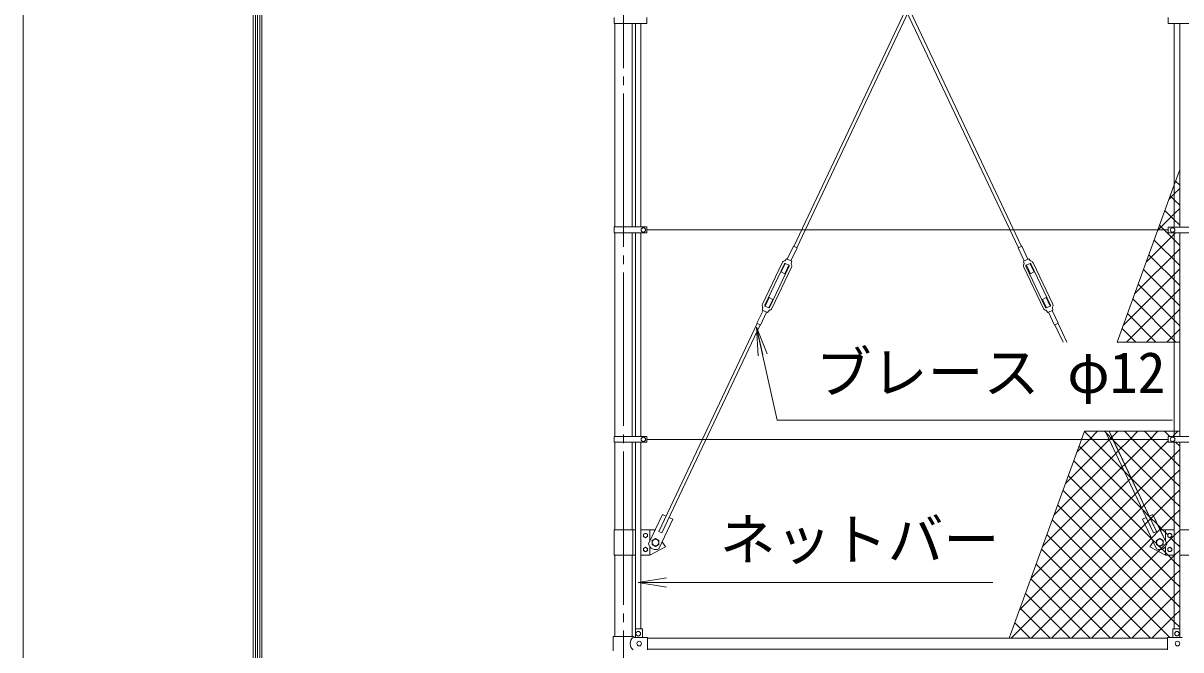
# Model space of a CAD drawing. Units: millimetres, scale not verified. Extents: x -12600 to 12600, y -8910 to 8910.
# Drawn here: x -12600 to -8526, y -3940 to -1734 of the extents above; entities that cross this region are included whole.
import ezdxf
from ezdxf.enums import TextEntityAlignment as Align

# ---------------------------------------------------------------- set-up
doc = ezdxf.new("R2010")
doc.units = ezdxf.units.MM
doc.header["$LTSCALE"] = 30
doc.linetypes.add('LONG_CHAIN', pattern=[21, 18, -1, 1, -1])
for name, color, linetype, lineweight in [('0-0_D-TTL', 7, 'Continuous', 9), ('0-3_D-STR1', 1, 'Continuous', 9), ('0-6_D-BMK', 2, 'LONG_CHAIN', 9), ('0-7_D-STR3', 3, 'Continuous', 9), ('0-8_D-STR2', 7, 'Continuous', 9), ('0-A_0', 7, 'Continuous', 9), ('0-D_D-STR-TXT', 7, 'Continuous', 9)]:
    doc.layers.add(name, color=color, linetype=linetype, lineweight=lineweight)
doc.styles.add('ＭＳ ゴシック', font='')
doc.styles.get('ＭＳ ゴシック').set_extended_font_data('MS Gothic')

# ---------------------------------------------------------------- blocks, each defined once
blk = doc.blocks.new('_Open')
at = {"layer": '0-A_0'}
blk.add_line((-30, 5), (0, 0), dxfattribs=at)
blk.add_lwpolyline([(-30, -5), (0, 0), (-30, 0)], dxfattribs=at)

msp = doc.modelspace()

# ---------------------------------------------------------------- linework, layer by layer
at = {"layer": '0-0_D-TTL', "color": 2}
msp.add_lwpolyline([(-12600, 8910), (12600, 8910), (12600, -8910), (-12600, -8910)], close=True, dxfattribs=at)
at = {"layer": '0-0_D-TTL'}
for points in [[(-11790, 8250), (11790, 8250), (11790, -8250), (-11790, -8250)], [(-11782.5, 8242.5), (11782.5, 8242.5), (11782.5, -8242.5), (-11782.5, -8242.5)], [(-11775, 8235), (11775, 8235), (11775, -8235), (-11775, -8235)], [(-11767.5, 8227.5), (11767.5, 8227.5), (11767.5, -8227.5), (-11767.5, -8227.5)], [(-11760, 8220), (11760, 8220), (11760, -8220), (-11760, -8220)]]:
    msp.add_lwpolyline(points, close=True, dxfattribs=at)
at = {"layer": '0-3_D-STR1'}
for p, q in [((-10517.36, -2451.22), (-10517.36, -1735.22)), ((-10456.86, -2451.22), (-10456.86, -1735.22)), ((-10517.36, -3188.22), (-10517.36, -2472.22)), ((-10456.86, -3188.22), (-10456.86, -2472.22)), ((-10517.36, -3516.72), (-10517.36, -3209.22)), ((-10456.86, -3516.72), (-10456.86, -3209.22)), ((-10517.36, -3892.62), (-10517.36, -3606.72)), ((-10456.86, -3892.62), (-10456.86, -3606.72)), ((-10402.11, -3898.62), (-8572.11, -3898.62)), ((-10402.11, -3936.72), (-8572.11, -3936.72))]:
    msp.add_line(p, q, dxfattribs=at)
at = {"layer": '0-6_D-BMK'}
msp.add_line((-10487.11, 3688.28), (-10487.11, -4776.72), dxfattribs=at)
at = {"layer": '0-7_D-STR3'}
for p, q in [((-9180.88, -1024.82), (-9888.15, -2519.64)), ((-9167.61, -1024.82), (-9877.3, -2524.78)), ((-9806.62, -1024.82), (-9096.93, -2524.78)), ((-9793.34, -1024.82), (-9086.08, -2519.64)), ((-10519.91, -1714.22), (-10519.91, -1735.22)), ((-10519.91, -1735.22), (-10405.11, -1735.22)), ((-10444.61, -2451.22), (-10444.61, -1735.22)), ((-10425.61, -2451.22), (-10425.61, -1735.22)), ((-10405.11, -1714.22), (-10405.11, -1735.22)), ((-8569.61, -1714.42), (-8569.61, -1735.02)), ((-8569.61, -1735.02), (-8404.61, -1735.02)), ((-8548.61, -2451.42), (-8548.61, -1735.02)), ((-8529.61, -2451.42), (-8529.61, -1735.02)), ((-10519.91, -2451.22), (-10519.91, -2472.22)), ((-10519.91, -2451.22), (-10405.11, -2451.22)), ((-10519.91, -2472.22), (-10405.11, -2472.22)), ((-10444.61, -3188.22), (-10444.61, -2472.22)), ((-10425.61, -3188.22), (-10425.61, -2472.22)), ((-10405.11, -2451.22), (-10405.11, -2472.22)), ((-8569.61, -2461.72), (-10405.11, -2461.72)), ((-8569.61, -2451.42), (-8404.61, -2451.42)), ((-8569.61, -2451.42), (-8569.61, -2472.02)), ((-8569.61, -2472.02), (-8404.61, -2472.02)), ((-8548.61, -3188.42), (-8548.61, -2472.02)), ((-8529.61, -3188.42), (-8529.61, -2472.02)), ((-9889.14, -2519.17), (-9910.53, -2564.37)), ((-9876.3, -2525.25), (-9897.69, -2570.44)), ((-9876.3, -2525.25), (-9889.14, -2519.17)), ((-9097.92, -2525.25), (-9085.08, -2519.17)), ((-9097.92, -2525.25), (-9076.54, -2570.44)), ((-9085.08, -2519.17), (-9063.7, -2564.37)), ((-9913.15, -2563.13), (-9917.99, -2569.46)), ((-9895.07, -2571.68), (-9913.15, -2563.13)), ((-9079.16, -2571.68), (-9061.08, -2563.13)), ((-9061.08, -2563.13), (-9056.23, -2569.46)), ((-9928.5, -2576.88), (-9997.79, -2723.32)), ((-9920.82, -2580.52), (-9990.11, -2726.95)), ((-9903.65, -2588.64), (-9972.93, -2735.08)), ((-9895.96, -2592.28), (-9965.25, -2738.71)), ((-9917.8, -2579.74), (-9931.91, -2609.57)), ((-9904.96, -2585.81), (-9919.07, -2615.64)), ((-9904.6, -2585.98), (-9918.16, -2579.56)), ((-9895.07, -2571.68), (-9896.89, -2579.45)), ((-9079.16, -2571.68), (-9077.33, -2579.45)), ((-9078.26, -2592.28), (-9008.98, -2738.71)), ((-9070.58, -2588.64), (-9001.29, -2735.08)), ((-9069.63, -2585.98), (-9056.07, -2579.56)), ((-9069.27, -2585.81), (-9055.15, -2615.64)), ((-9056.43, -2579.74), (-9042.32, -2609.57)), ((-9053.4, -2580.52), (-8984.12, -2726.95)), ((-9045.72, -2576.88), (-8976.44, -2723.32)), ((-9919.07, -2615.64), (-9931.91, -2609.57)), ((-9055.15, -2615.64), (-9042.32, -2609.57)), ((-9975.59, -2736.03), (-9989.15, -2729.62)), ((-9988.79, -2729.79), (-9974.68, -2699.96)), ((-9975.96, -2735.86), (-9961.84, -2706.03)), ((-9961.84, -2706.03), (-9974.68, -2699.96)), ((-9012.38, -2706.03), (-8999.55, -2699.96)), ((-8998.27, -2735.86), (-9012.38, -2706.03)), ((-8985.43, -2729.79), (-8999.55, -2699.96)), ((-8998.63, -2736.03), (-8985.07, -2729.62)), ((-10017.45, -2790.35), (-9996.06, -2745.15)), ((-10004.61, -2796.42), (-9983.23, -2751.23)), ((-9980.61, -2752.47), (-9975.76, -2746.13)), ((-8993.62, -2752.47), (-8998.47, -2746.13)), ((-8969.61, -2796.42), (-8991, -2751.23)), ((-8956.78, -2790.35), (-8978.16, -2745.15)), ((-10016.45, -2790.82), (-10362.88, -3523)), ((-10005.61, -2795.95), (-10352.03, -3528.13)), ((-10004.61, -2796.42), (-10017.45, -2790.35)), ((-8969.61, -2796.42), (-8956.78, -2790.35)), ((-8968.62, -2795.95), (-8940.1, -2856.23)), ((-8957.77, -2790.82), (-8926.83, -2856.23)), ((-8791.55, -3170.19), (-8622.19, -3528.13)), ((-8778.28, -3170.19), (-8611.35, -3523)), ((-10519.91, -3188.22), (-10519.91, -3209.22)), ((-10519.91, -3188.22), (-10405.11, -3188.22)), ((-10519.91, -3209.22), (-10405.11, -3209.22)), ((-10444.61, -3866.3), (-10444.61, -3209.22)), ((-10425.61, -3865.62), (-10425.61, -3209.22)), ((-10405.11, -3188.22), (-10405.11, -3209.22)), ((-8569.61, -3198.72), (-10405.11, -3198.72)), ((-8569.61, -3188.42), (-8404.61, -3188.42)), ((-8569.61, -3188.42), (-8569.61, -3209.02)), ((-8569.61, -3209.02), (-8404.61, -3209.02)), ((-8548.61, -3865.62), (-8548.61, -3209.02)), ((-8529.61, -3866.3), (-8529.61, -3209.02)), ((-10399.06, -3566.73), (-10349.87, -3462.78)), ((-10337.22, -3468.77), (-10349.87, -3462.78)), ((-8637.01, -3468.77), (-8624.35, -3462.78)), ((-8575.17, -3566.73), (-8624.35, -3462.78)), ((-10362.9, -3583.84), (-10313.72, -3479.89)), ((-10313.72, -3479.89), (-10326.37, -3473.9)), ((-8660.51, -3479.89), (-8647.85, -3473.9)), ((-8611.33, -3583.84), (-8660.51, -3479.89)), ((-10519.66, -3516.72), (-10519.66, -3606.72)), ((-10444.61, -3516.72), (-10519.66, -3516.72)), ((-10454.56, -3516.72), (-10454.56, -3606.72)), ((-10379.56, -3516.72), (-10425.61, -3516.72)), ((-10394.56, -3516.72), (-10394.56, -3557.23)), ((-10379.56, -3516.72), (-10377.13, -3520.38)), ((-10352.03, -3528.13), (-10362.88, -3523)), ((-8622.19, -3528.13), (-8611.35, -3523)), ((-8579.66, -3516.72), (-8579.66, -3557.23)), ((-8454.56, -3516.72), (-8529.61, -3516.72)), ((-10394.56, -3576.72), (-10394.56, -3606.72)), ((-8579.66, -3576.72), (-8579.66, -3606.72)), ((-10444.61, -3606.72), (-10519.66, -3606.72)), ((-10394.56, -3606.72), (-10425.61, -3606.72)), ((-8579.66, -3606.72), (-8548.61, -3606.72)), ((-8529.61, -3606.72), (-8454.56, -3606.72)), ((-10445.11, -3867.62), (-10445.11, -3895.62)), ((-10443.11, -3865.62), (-10422.11, -3865.62)), ((-10420.11, -3867.62), (-10420.11, -3895.62)), ((-8554.11, -3895.62), (-8554.11, -3867.62)), ((-8531.11, -3865.62), (-8552.11, -3865.62)), ((-8529.11, -3895.62), (-8529.11, -3867.62)), ((-10523.21, -3892.62), (-10453.31, -3892.62)), ((-10523.21, -3892.62), (-10523.21, -3942.62)), ((-10447.31, -3895.62), (-10453.31, -3892.62)), ((-10447.31, -3895.62), (-10402.11, -3895.62)), ((-10402.11, -3939.62), (-10402.11, -3895.62)), ((-8572.11, -3895.62), (-8520.91, -3895.62)), ((-8572.11, -3939.62), (-8572.11, -3895.62))]:
    msp.add_line(p, q, dxfattribs=at)
for points in [[(-9980.61, -2752.47), (-9998.68, -2743.91), (-9996.86, -2736.15)], [(-8993.62, -2752.47), (-8975.54, -2743.91), (-8977.37, -2736.15)], [(-8548.61, -3516.72), (-8594.66, -3516.72), (-8597.1, -3520.38)], [(-10351.24, -3559.2), (-10339.56, -3576.72), (-10394.56, -3606.72)], [(-8622.98, -3559.2), (-8634.66, -3576.72), (-8579.66, -3606.72)]]:
    msp.add_lwpolyline(points, dxfattribs=at)
for points in [[(-10409.56, -3528.62), (-10416.58, -3532.67), (-10416.58, -3540.77), (-10409.56, -3544.82), (-10402.55, -3540.77), (-10402.55, -3532.67)], [(-8564.66, -3528.62), (-8557.65, -3532.67), (-8557.65, -3540.77), (-8564.66, -3544.82), (-8571.68, -3540.77), (-8571.68, -3532.67)], [(-10409.56, -3594.82), (-10416.58, -3590.77), (-10416.58, -3582.67), (-10409.56, -3578.62), (-10402.55, -3582.67), (-10402.55, -3590.77)], [(-10374.56, -3547.87), (-10386.56, -3554.8), (-10386.56, -3568.65), (-10374.56, -3575.58), (-10362.56, -3568.65), (-10362.56, -3554.8)], [(-8599.66, -3547.87), (-8587.66, -3554.8), (-8587.66, -3568.65), (-8599.66, -3575.58), (-8611.66, -3568.65), (-8611.66, -3554.8)], [(-8564.66, -3594.82), (-8557.65, -3590.77), (-8557.65, -3582.67), (-8564.66, -3578.62), (-8571.68, -3582.67), (-8571.68, -3590.77)]]:
    msp.add_lwpolyline(points, close=True, dxfattribs=at)
for centre, radius in [((-10417.11, -2461.72), 8), ((-8554.61, -2461.72), 8), ((-10417.11, -3198.72), 8), ((-8554.61, -3198.72), 8), ((-10409.56, -3536.72), 7.03), ((-8564.66, -3536.72), 7.03), ((-10409.56, -3586.72), 7.03), ((-10374.56, -3561.72), 11.5), ((-8599.66, -3561.72), 11.5), ((-8564.66, -3586.72), 7.03), ((-10435.11, -3882.62), 8), ((-10432.11, -3917.62), 8), ((-8539.11, -3882.62), 8), ((-8537.11, -3917.62), 8)]:
    msp.add_circle(centre, radius, dxfattribs=at)
for centre, radius, start, end in [((-9919.01, -2581.37), 10.5, 98.56027, 154.67916), ((-9919.01, -2581.37), 2, 64.67916, 154.67916), ((-9921.17, -2567.03), 4, 278.56027, 322.5799), ((-9905.45, -2587.79), 2, 334.67916, 64.67916), ((-9893, -2580.36), 4, 166.77841, 210.79804), ((-9905.45, -2587.79), 10.5, 334.67916, 30.79804), ((-9068.77, -2587.79), 10.5, 149.20196, 205.32084), ((-9081.23, -2580.36), 4, 329.20196, 13.22159), ((-9068.77, -2587.79), 2, 115.32084, 205.32084), ((-9053.05, -2567.03), 4, 217.4201, 261.43973), ((-9055.21, -2581.37), 2, 25.32084, 115.32084), ((-9055.21, -2581.37), 10.5, 25.32084, 81.43973), ((-9988.3, -2727.81), 10.5, 154.67916, 210.79804), ((-9988.3, -2727.81), 2, 154.67916, 244.67916), ((-8985.93, -2727.81), 2, 295.32084, 25.32084), ((-8985.93, -2727.81), 10.5, 329.20196, 25.32084), ((-10000.75, -2735.23), 4, 346.77841, 30.79804), ((-9972.58, -2748.56), 4, 98.56027, 142.5799), ((-9974.74, -2734.22), 2, 244.67916, 334.67916), ((-9974.74, -2734.22), 10.5, 278.56027, 334.67916), ((-8999.49, -2734.22), 10.5, 205.32084, 261.43973), ((-8999.49, -2734.22), 2, 205.32084, 295.32084), ((-9001.64, -2748.56), 4, 37.4201, 81.43973), ((-8973.47, -2735.23), 4, 149.20196, 193.22159), ((-10374.56, -3561.72), 25, 191.54905, 297.80926), ((-8599.66, -3561.72), 25, 242.19074, 348.45095), ((-10443.11, -3867.62), 2, 90, 180), ((-10422.11, -3867.62), 2, 0, 90), ((-8552.11, -3867.62), 2, 90, 180), ((-8531.11, -3867.62), 2, 0, 90), ((-10434.73, -3917.62), 28.8, 130.19176, 229.80824)]:
    msp.add_arc(centre, radius, start, end, dxfattribs=at)
at = {"layer": '0-8_D-STR2'}
for p, q in [((-8529.61, -2303.99), (-8543.88, -2289.73)), ((-8548.61, -2355.71), (-8562.75, -2341.57)), ((-8529.61, -2374.71), (-8548.61, -2355.71)), ((-8548.61, -2426.42), (-8581.61, -2393.41)), ((-8529.61, -2445.42), (-8548.61, -2426.42)), ((-8647.85, -2575.39), (-8544.49, -2472.02)), ((-8529.61, -2586.84), (-8619.35, -2497.1)), ((-8688.31, -2686.56), (-8529.61, -2527.86)), ((-8529.61, -2657.55), (-8638.22, -2548.94)), ((-8728.78, -2797.74), (-8529.61, -2598.57)), ((-8529.61, -2728.26), (-8657.09, -2600.78)), ((-8716.56, -2856.23), (-8529.61, -2669.28)), ((-8529.61, -2798.97), (-8675.96, -2652.62)), ((-8543.06, -2856.23), (-8694.83, -2704.46)), ((-8613.78, -2856.23), (-8713.7, -2756.31)), ((-8645.85, -2856.23), (-8529.61, -2739.99)), ((-8684.49, -2856.23), (-8732.57, -2808.15)), ((-8575.13, -2856.23), (-8529.61, -2810.71)), ((-8695.54, -3198.72), (-8724.08, -3170.19)), ((-8705.5, -3198.72), (-8676.96, -3170.19)), ((-8624.83, -3198.72), (-8653.37, -3170.19)), ((-8634.79, -3198.72), (-8606.25, -3170.19)), ((-8564.42, -3188.42), (-8582.66, -3170.19)), ((-8745.74, -3238.96), (-8705.5, -3198.72)), ((-8723.03, -3286.96), (-8634.79, -3198.72)), ((-8548.61, -3345.65), (-8695.54, -3198.72)), ((-8548.61, -3274.94), (-8624.83, -3198.72)), ((-8529.61, -3223.23), (-8543.82, -3209.02)), ((-8971.56, -3464.79), (-8754.75, -3247.97)), ((-8754.75, -3247.97), (-8745.74, -3238.96)), ((-9012.03, -3575.96), (-8732.04, -3295.97)), ((-8732.04, -3295.97), (-8723.03, -3286.96)), ((-8529.61, -3293.94), (-8548.61, -3274.94)), ((-8548.61, -3699.21), (-8921.25, -3326.57)), ((-8548.61, -3769.92), (-8940.12, -3378.41)), ((-8529.61, -3364.65), (-8548.61, -3345.65)), ((-8548.61, -3840.63), (-8958.99, -3430.25)), ((-8564.33, -3895.62), (-8977.86, -3482.09)), ((-8632.04, -3898.62), (-8996.73, -3533.93)), ((-8571.68, -3536.2), (-8571.68, -3537.25)), ((-8567.72, -3530.39), (-8568.62, -3530.91)), ((-8568.62, -3542.54), (-8567.72, -3543.06)), ((-8560.7, -3530.91), (-8561.61, -3530.39)), ((-8561.61, -3543.06), (-8560.7, -3542.54)), ((-8557.65, -3537.25), (-8557.65, -3536.2)), ((-8611.33, -3583.84), (-8622.98, -3559.2)), ((-8591.77, -3585.34), (-8604.08, -3573.03)), ((-8567.72, -3580.39), (-8568.62, -3580.91)), ((-8567.72, -3580.39), (-8564.66, -3578.62)), ((-8564.66, -3578.62), (-8561.61, -3580.39)), ((-8560.7, -3580.91), (-8561.61, -3580.39)), ((-8702.75, -3898.62), (-9015.6, -3585.78)), ((-8839.71, -3898.62), (-8548.61, -3607.52)), ((-8571.68, -3586.2), (-8571.68, -3587.25)), ((-8568.62, -3592.54), (-8567.72, -3593.06)), ((-8561.61, -3593.06), (-8560.7, -3592.54)), ((-8557.65, -3587.25), (-8557.65, -3586.2)), ((-8548.61, -3607.52), (-8529.61, -3588.52)), ((-8773.46, -3898.62), (-9034.47, -3637.62)), ((-8548.61, -3678.23), (-8529.61, -3659.23)), ((-8844.17, -3898.62), (-9053.34, -3689.46)), ((-8769, -3898.62), (-8548.61, -3678.23)), ((-8529.61, -3718.21), (-8548.61, -3699.21)), ((-8914.88, -3898.62), (-9072.21, -3741.3)), ((-8548.61, -3748.94), (-8529.61, -3729.94)), ((-8698.29, -3898.62), (-8548.61, -3748.94)), ((-8529.61, -3788.92), (-8548.61, -3769.92)), ((-8985.59, -3898.62), (-9091.07, -3793.14)), ((-8627.58, -3898.62), (-8548.61, -3819.66)), ((-8548.61, -3819.66), (-8529.61, -3800.66)), ((-9056.3, -3898.62), (-9109.94, -3844.98)), ((-8529.61, -3859.63), (-8548.61, -3840.63)), ((-9127.01, -3898.62), (-9128.81, -3896.83))]:
    msp.add_line(p, q, dxfattribs=at)
for points in [[(-8529.61, -2250.54), (-8548.61, -2302.74), (-8548.61, -2451.42), (-8529.61, -2451.42)], [(-8548.61, -2302.74), (-8606.48, -2461.72), (-8569.61, -2461.72), (-8569.61, -2451.42), (-8548.61, -2451.42)], [(-8529.61, -2472.02), (-8569.61, -2472.02), (-8569.61, -2461.72), (-8606.48, -2461.72), (-8750.07, -2856.23), (-8529.61, -2856.23)], [(-8791.55, -3170.19), (-8864.34, -3170.19), (-8874.72, -3198.72), (-8778.05, -3198.72)], [(-8778.28, -3170.19), (-8791.55, -3170.19), (-8778.05, -3198.72), (-8764.78, -3198.72)], [(-8548.61, -3170.19), (-8778.28, -3170.19), (-8764.78, -3198.72), (-8569.61, -3198.72), (-8569.61, -3188.42), (-8548.61, -3188.42)], [(-8529.61, -3170.19), (-8548.61, -3170.19), (-8548.61, -3188.42), (-8529.61, -3188.42)], [(-8764.78, -3198.72), (-8778.05, -3198.72), (-8647.85, -3473.9), (-8622.19, -3528.13), (-8611.35, -3523)], [(-8548.61, -3209.02), (-8569.61, -3209.02), (-8569.61, -3198.72), (-8764.78, -3198.72), (-8637.01, -3468.77), (-8624.35, -3462.78), (-8597.1, -3520.38), (-8594.66, -3516.72), (-8579.66, -3516.72), (-8548.61, -3516.72)], [(-8529.61, -3209.02), (-8548.61, -3209.02), (-8548.61, -3865.62), (-8529.61, -3865.62)], [(-8579.66, -3516.72), (-8594.66, -3516.72), (-8597.1, -3520.38), (-8579.66, -3557.23)], [(-8599.66, -3547.87), (-8587.66, -3554.8), (-8587.66, -3568.65), (-8599.66, -3575.58), (-8611.66, -3568.65), (-8611.66, -3554.8)]]:
    msp.add_lwpolyline(points, close=True, dxfattribs=at)
for points in [[(-8566.92, -2353.04), (-8548.61, -2334.73), (-8529.61, -2315.73)], [(-8607.38, -2464.21), (-8604.9, -2461.72), (-8548.61, -2405.44), (-8529.61, -2386.44)], [(-8529.61, -2516.13), (-8584.01, -2461.72), (-8600.48, -2445.26)], [(-8931.1, -3353.61), (-8777.46, -3199.97), (-8776.21, -3198.72), (-8768.45, -3190.96), (-8747.67, -3170.19)], [(-8890.63, -3242.44), (-8846.92, -3198.72), (-8818.38, -3170.19)], [(-8529.61, -3506.08), (-8548.61, -3487.08), (-8699.95, -3335.74), (-8725.14, -3310.54), (-8836.96, -3198.72), (-8864.65, -3171.04)], [(-8529.61, -3435.37), (-8548.61, -3416.37), (-8763.45, -3201.53), (-8766.25, -3198.72), (-8788.65, -3176.33), (-8794.79, -3170.19)], [(-8553.78, -3188.42), (-8548.61, -3183.26), (-8535.54, -3170.19)], [(-8548.61, -3606.72), (-8579.66, -3606.72), (-8634.66, -3576.72), (-8622.98, -3559.2), (-8660.51, -3479.89), (-8647.85, -3473.9), (-8778.05, -3198.72), (-8874.72, -3198.72), (-9129.47, -3898.62), (-8572.11, -3898.62), (-8572.11, -3895.62), (-8554.11, -3895.62), (-8554.11, -3867.62)], [(-9052.49, -3687.14), (-8709.33, -3343.97), (-8700.32, -3334.96), (-8569.61, -3204.26)], [(-9092.96, -3798.31), (-8686.62, -3391.97), (-8677.61, -3382.96), (-8548.61, -3253.97), (-8529.61, -3234.97)], [(-8571.68, -3534.72), (-8579.66, -3526.74), (-8589.67, -3516.72), (-8607.05, -3499.35), (-8636.45, -3469.95), (-8661.64, -3444.76), (-8883.52, -3222.88)], [(-8611.66, -3565.45), (-8627.54, -3549.57), (-8902.39, -3274.72)], [(-9122.56, -3898.62), (-8663.91, -3439.97), (-8654.89, -3430.96), (-8548.61, -3324.68), (-8529.61, -3305.68)], [(-9051.85, -3898.62), (-8651.71, -3498.49), (-8641.2, -3487.97), (-8632.18, -3478.96), (-8621.67, -3468.45), (-8548.61, -3395.39), (-8529.61, -3376.39)], [(-8981.14, -3898.62), (-8629, -3546.49), (-8598.96, -3516.45), (-8548.61, -3466.1), (-8529.61, -3447.1)], [(-8624.35, -3462.78), (-8637.01, -3468.77), (-8611.35, -3523), (-8622.19, -3528.13), (-8647.85, -3473.9), (-8660.51, -3479.89), (-8611.33, -3583.84)], [(-8575.17, -3566.73), (-8579.66, -3557.23), (-8624.35, -3462.78)], [(-8598.45, -3586.65), (-8576.25, -3564.45), (-8548.61, -3536.81), (-8529.61, -3517.81)], [(-8548.61, -3516.72), (-8579.66, -3516.72), (-8579.66, -3557.23), (-8575.17, -3566.73)], [(-8579.66, -3576.72), (-8579.66, -3606.72), (-8548.61, -3606.72), (-8548.61, -3516.72)], [(-8571.68, -3536.2), (-8571.68, -3532.67), (-8568.62, -3530.91)], [(-8568.62, -3542.54), (-8571.68, -3540.77), (-8571.68, -3537.25)], [(-8567.72, -3530.39), (-8564.66, -3528.62), (-8561.61, -3530.39)], [(-8561.61, -3543.06), (-8564.66, -3544.82), (-8567.72, -3543.06)], [(-8529.61, -3576.79), (-8548.61, -3557.79), (-8562.7, -3543.69)], [(-8560.7, -3530.91), (-8557.65, -3532.67), (-8557.65, -3536.2)], [(-8557.65, -3537.25), (-8557.65, -3540.77), (-8560.7, -3542.54)], [(-8622.98, -3559.2), (-8634.66, -3576.72), (-8579.66, -3606.72), (-8579.66, -3576.72)], [(-8529.61, -3647.5), (-8548.61, -3628.5), (-8570.39, -3606.72), (-8579.66, -3597.45), (-8591.77, -3585.34)], [(-8571.68, -3586.2), (-8571.68, -3582.67), (-8568.62, -3580.91)], [(-8560.7, -3580.91), (-8557.65, -3582.67), (-8557.65, -3586.2)], [(-8910.42, -3898.62), (-8604.81, -3593.01), (-8598.49, -3586.69)], [(-8568.62, -3592.54), (-8571.68, -3590.77), (-8571.68, -3587.25)], [(-8561.61, -3593.06), (-8564.66, -3594.82), (-8567.72, -3593.06)], [(-8557.65, -3587.25), (-8557.65, -3590.77), (-8560.7, -3592.54)], [(-8552.11, -3865.62), (-8548.61, -3865.62), (-8548.61, -3606.72)]]:
    msp.add_lwpolyline(points, dxfattribs=at)
msp.add_circle((-8599.66, -3561.72), 11.5, dxfattribs=at)
msp.add_circle((-8599.66, -3561.72), 11.5, dxfattribs=at)
for centre, radius, start, end in [((-8564.66, -3536.72), 7.03, 175.7409, 184.2591), ((-8564.66, -3536.72), 7.03, 124.2591, 175.7409), ((-8564.66, -3536.72), 7.03, 184.2591, 235.7409), ((-8564.66, -3536.72), 7.03, 115.7409, 124.2591), ((-8564.66, -3536.72), 7.03, 235.7409, 244.2591), ((-8564.66, -3536.72), 7.03, 64.2591, 115.7409), ((-8564.66, -3536.72), 7.03, 244.2591, 295.7409), ((-8564.66, -3536.72), 7.03, 55.7409, 64.2591), ((-8564.66, -3536.72), 7.03, 295.7409, 304.2591), ((-8564.66, -3536.72), 7.03, 4.2591, 55.7409), ((-8564.66, -3536.72), 7.03, 304.2591, 355.7409), ((-8564.66, -3536.72), 7.03, 355.7409, 4.2591), ((-8599.66, -3561.72), 25, 242.19074, 348.45095), ((-8599.66, -3561.72), 25, 242.19074, 323.1301), ((-8599.66, -3561.72), 25, 323.1301, 348.45095), ((-8564.66, -3586.72), 7.03, 124.2591, 175.7409), ((-8564.66, -3586.72), 7.03, 115.7409, 124.2591), ((-8564.66, -3586.72), 7.03, 64.2591, 115.7409), ((-8564.66, -3586.72), 7.03, 55.7409, 64.2591), ((-8564.66, -3586.72), 7.03, 4.2591, 55.7409), ((-8564.66, -3586.72), 7.03, 175.7409, 184.2591), ((-8564.66, -3586.72), 7.03, 184.2591, 235.7409), ((-8564.66, -3586.72), 7.03, 235.7409, 244.2591), ((-8564.66, -3586.72), 7.03, 244.2591, 295.7409), ((-8564.66, -3586.72), 7.03, 295.7409, 304.2591), ((-8564.66, -3586.72), 7.03, 304.2591, 355.7409), ((-8564.66, -3586.72), 7.03, 355.7409, 4.2591), ((-8552.11, -3867.62), 2, 90, 180)]:
    msp.add_arc(centre, radius, start, end, dxfattribs=at)
at = {"layer": '0-D_D-STR-TXT'}
msp.add_line((-9186.8, -3702.31), (-10434.04, -3702.31), dxfattribs=at)
msp.add_lwpolyline([(-8555.06, -3130.84), (-9945.9, -3130.84), (-10018.66, -2805.73)], dxfattribs=at)

# ---------------------------------------------------------------- block references
at = {"layer": '0-D_D-STR-TXT', "xscale": 3.333333, "yscale": 3.333333}
for p, rotation in [((-10019.1, -2803.78), 102.61465), ((-10436.04, -3702.31), 180)]:
    msp.add_blockref('_Open', p, dxfattribs=dict(at, rotation=rotation))

# ---------------------------------------------------------------- texts
at = {"layer": '0-D_D-STR-TXT', "style": 'ＭＳ ゴシック'}
for s, p in [('ブレース φ12', (-9810.64, -3078.61)), ('ネットバー', (-10148.47, -3666.45))]:
    msp.add_text(s, height=144.3, dxfattribs=at).set_placement(p, align=Align.BOTTOM_LEFT)

doc.saveas('drawing.dxf')
